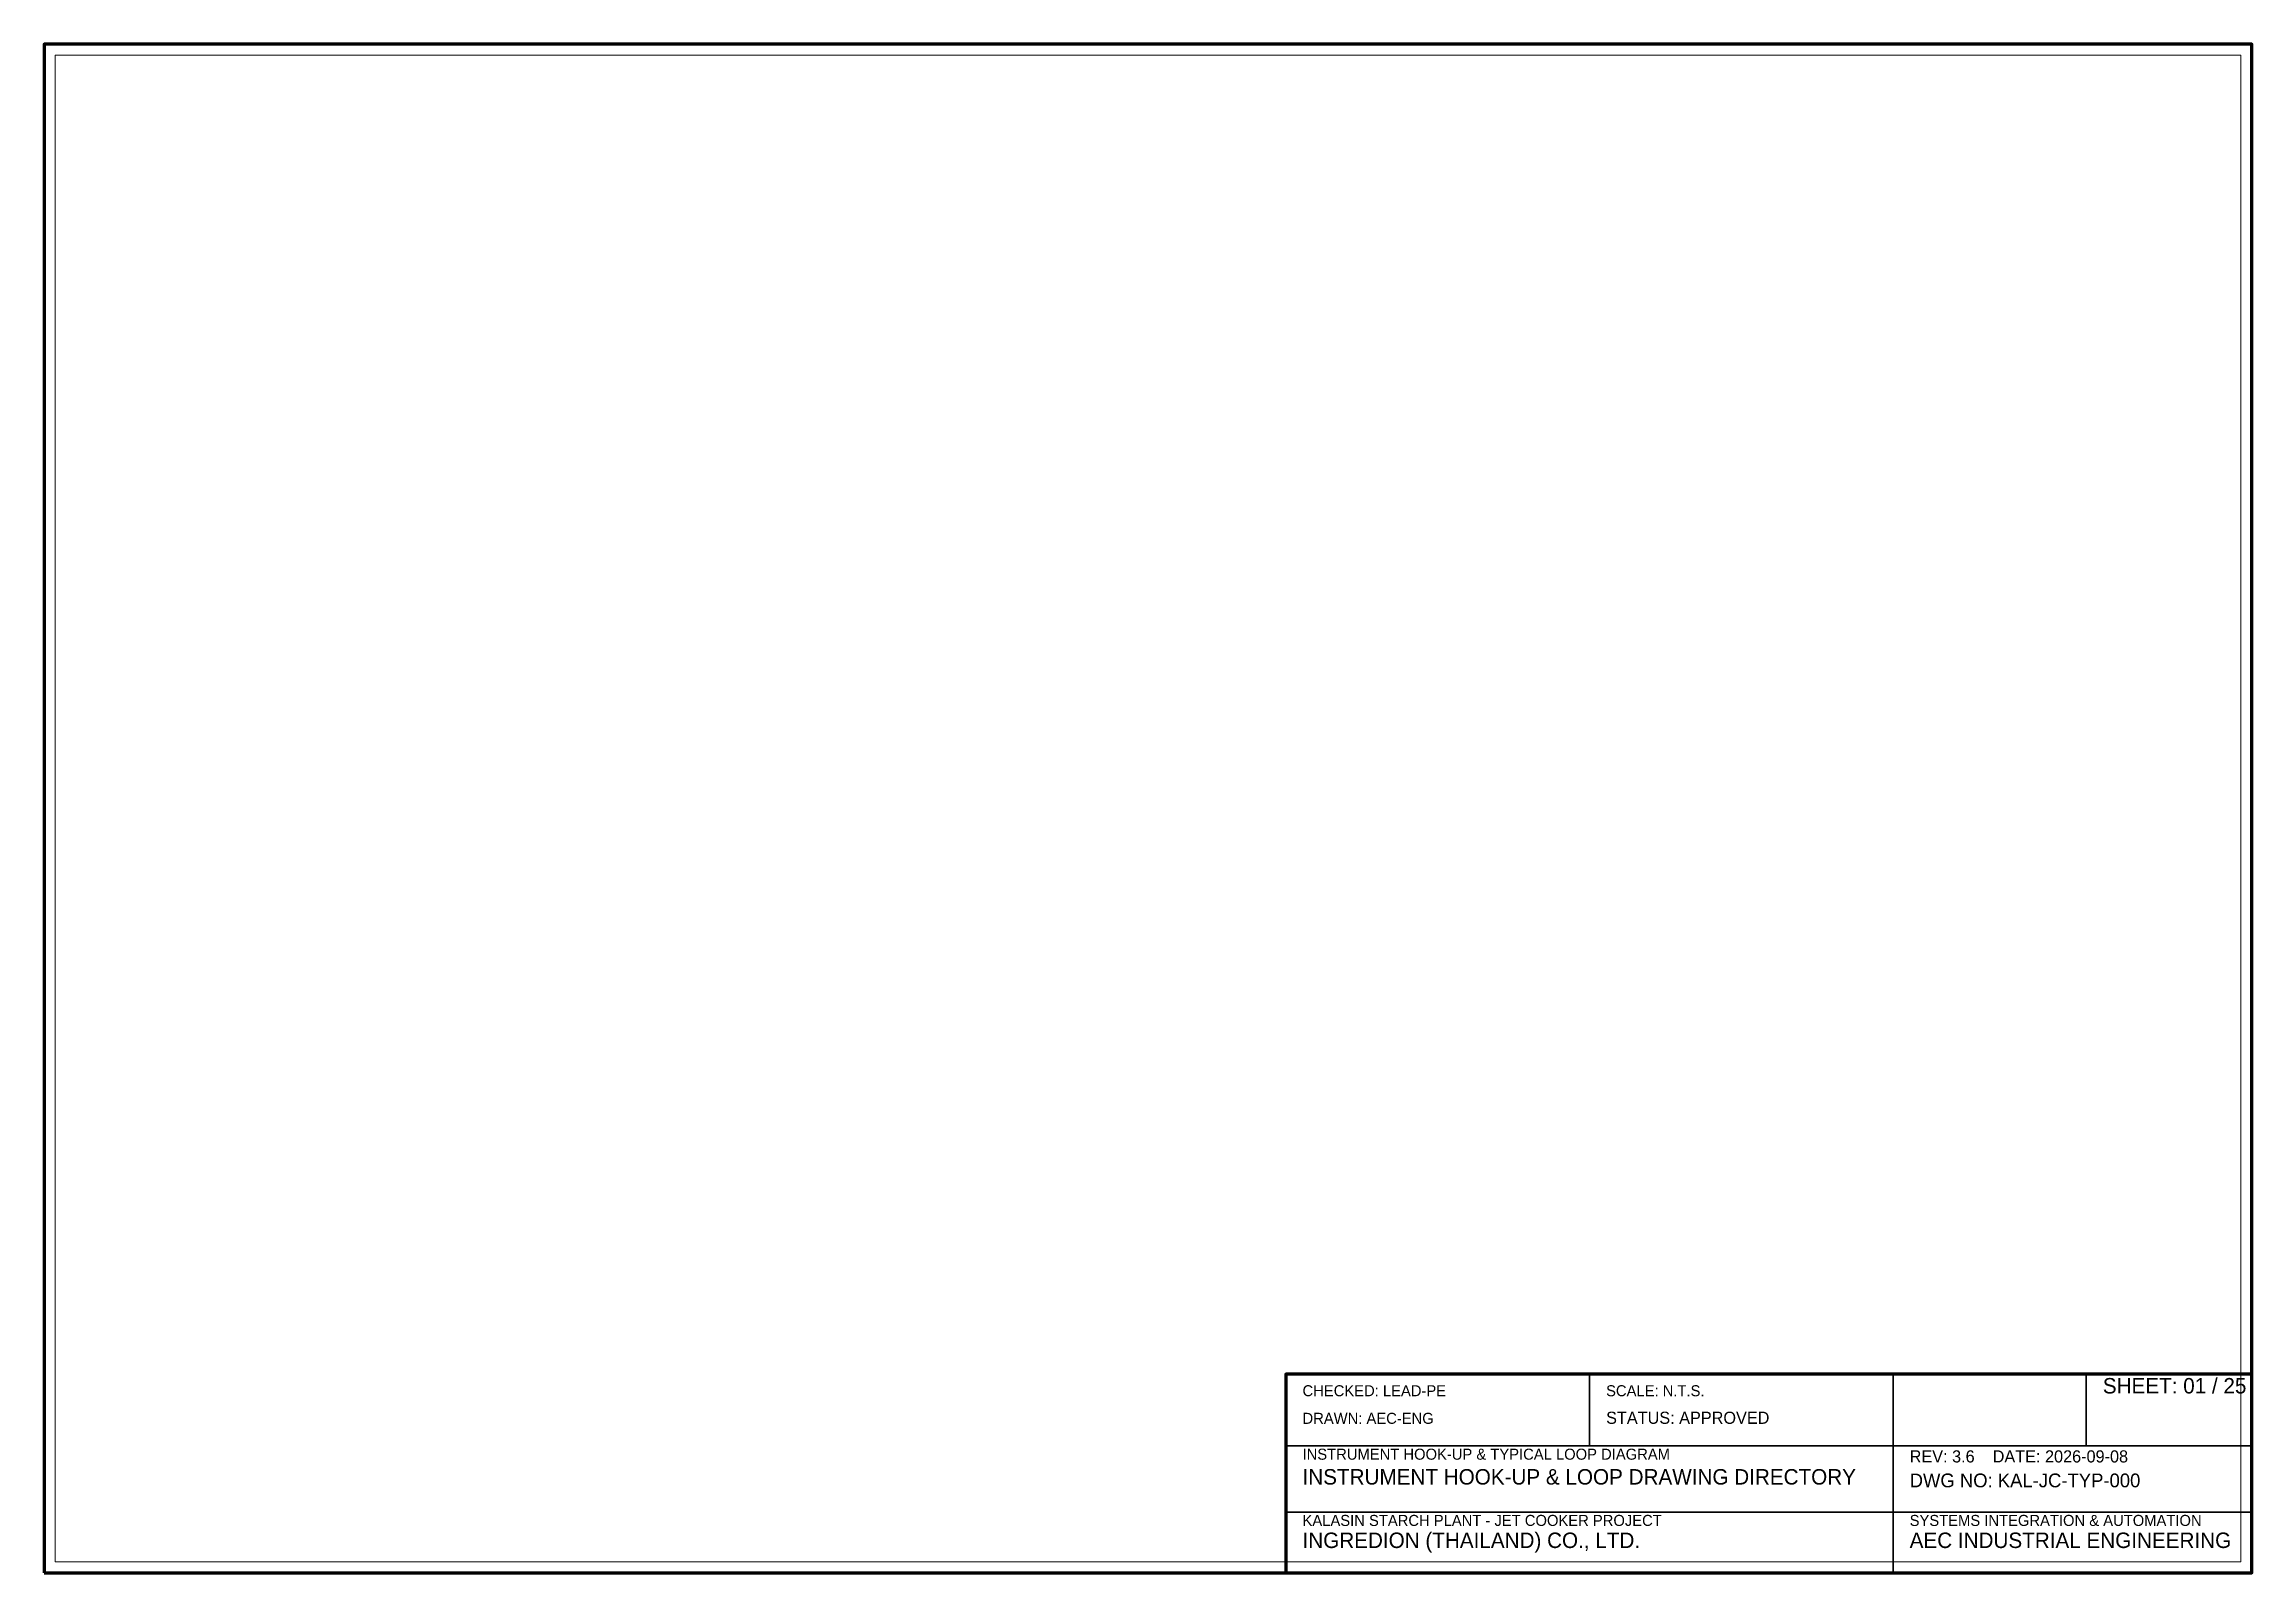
# Model space of a CAD drawing. Header units: millimetres. Extents: x 0 to 400, y 0 to 277.
import ezdxf

# ---------------------------------------------------------------- set-up
doc = ezdxf.new("R2010")
doc.units = ezdxf.units.MM
for name, color, linetype, lineweight in [('0_BORDER', 7, 'Continuous', 70), ('0_TITLE_BLOCK', 4, 'Continuous', 35), ('NOTATIONS', 8, 'Continuous', 18), ('TEXTS', 7, 'Continuous', 25)]:
    doc.layers.add(name, color=color, linetype=linetype, lineweight=lineweight)

msp = doc.modelspace()

# ---------------------------------------------------------------- linework, layer by layer
at = {"layer": '0_BORDER'}
for points in [[(0, 0), (400, 0), (400, 277), (0, 277)], [(225, 0), (400, 0), (400, 36), (225, 36)]]:
    msp.add_lwpolyline(points, close=True, dxfattribs=at)
at = {"layer": '0_TITLE_BLOCK'}
for p, q in [((280, 23), (280, 36)), ((335, 23), (335, 36)), ((370, 23), (370, 36)), ((225, 23), (400, 23)), ((335, 0), (335, 23)), ((225, 11), (400, 11))]:
    msp.add_line(p, q, dxfattribs=at)
at = {"layer": 'NOTATIONS'}
msp.add_lwpolyline([(2, 2), (398, 2), (398, 275), (2, 275)], close=True, dxfattribs=at)

# ---------------------------------------------------------------- texts
at = {"layer": '0_TITLE_BLOCK'}
for s, height, p in [('SHEET: 01 / 25', 2.8, (373, 32.5)), ('STATUS: APPROVED', 2.2, (283, 27)), ('INSTRUMENT HOOK-UP & LOOP DRAWING DIRECTORY', 2.8, (228, 16)), ('INGREDION (THAILAND) CO., LTD.', 2.8, (228, 4.5)), ('AEC INDUSTRIAL ENGINEERING', 2.8, (338, 4.5))]:
    msp.add_text(s, height=height, dxfattribs=at).set_placement(p)
at = {"layer": 'TEXTS'}
for s, height, p in [('CHECKED: LEAD-PE', 2, (228, 32)), ('SCALE: N.T.S.', 2, (283, 32)), ('DRAWN: AEC-ENG', 2, (228, 27)), ('INSTRUMENT HOOK-UP & TYPICAL LOOP DIAGRAM', 2, (228, 20.5)), ('REV: 3.6    DATE: 2026-09-08', 2.2, (338, 20)), ('DWG NO: KAL-JC-TYP-000', 2.5, (338, 15.5)), ('KALASIN STARCH PLANT - JET COOKER PROJECT', 2, (228, 8.5)), ('SYSTEMS INTEGRATION & AUTOMATION', 2, (338, 8.5))]:
    msp.add_text(s, height=height, dxfattribs=at).set_placement(p)

doc.saveas('drawing.dxf')
